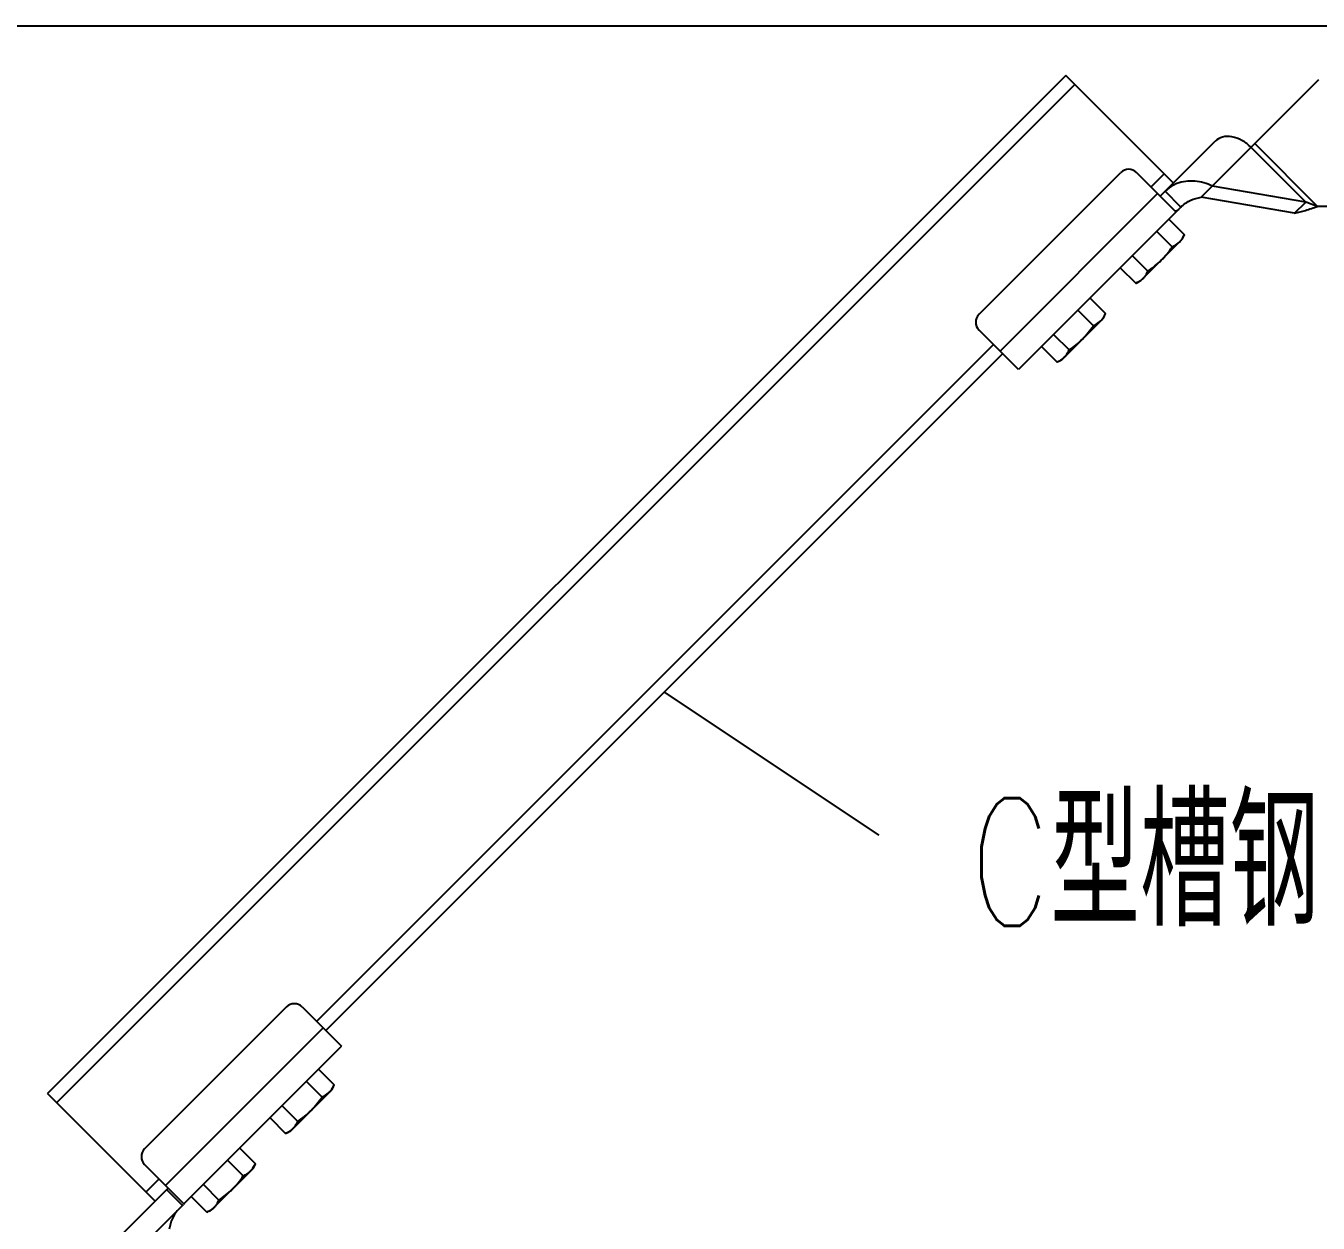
# Model space of a CAD drawing. Extents: x 27938 to 1042331, y -235042 to 1535213.
# Drawn here: x 723906 to 727948, y 767010 to 770755 of the extents above; entities that cross this region are included whole.
import ezdxf

# ---------------------------------------------------------------- set-up
doc = ezdxf.new("R2010")
doc.units = 0
doc.header["$LTSCALE"] = 1000
doc.header["$MEASUREMENT"] = 0
doc.layers.add('bz', color=2, linetype='Continuous')
doc.layers.add('W_DIM', color=4, linetype='Continuous')
doc.styles.get("Standard").update_dxf_attribs({"font": 'gbenor.shx', "bigfont": 'gbcbig.shx'})
doc.styles.add('wwp100', font='txt.shx', dxfattribs={"width": 0.7, "height": 400, "bigfont": 'hztxt.shx'})
doc.dimstyles.get("Standard").update_dxf_attribs({"dimtxt": 0.18, "dimasz": 0.18, "dimexe": 0.18, "dimexo": 0.0625, "dimgap": 0.09, "dimtad": 0, "dimtih": 1, "dimtoh": 1, "dimdec": 4, "dimzin": 0, "dimdsep": 46, "dimtxsty": 'Standard', "dimcen": 0.09, "dimadec": 0, "dimazin": 0, "dimtfac": 1, "dimtdec": 4, "dimtofl": 0, "dimtmove": 0, "dimatfit": 3, "dimfxl": 1, "dimtolj": 1, "dimtzin": 0, "dimarcsym": 0})

msp = doc.modelspace()

# ---------------------------------------------------------------- linework, layer by layer
at = {"linetype": 'Continuous'}
for p, q in [((727158.4, 770599.8), (723973.5, 767414.9)), ((727495.1, 770263), (727158.4, 770599.8)), ((727582.3, 770218.7), (727950, 770586.5)), ((727187.1, 770571), (724002.3, 767386.2)), ((727454.1, 770221.9), (727626, 770393.8)), ((727946.1, 770189.9), (727749.7, 770386.2)), ((727738.1, 770374.6), (727909.2, 770203.5)), ((726887.3, 769852.3), (727330.9, 770295.8)), ((727501, 770175), (727380.1, 770295.8)), ((727466.4, 770291.7), (727425.3, 770250.7)), ((726953, 769737.3), (727445.8, 770230.1)), ((727518.6, 770187.9), (727469.3, 770237.2)), ((727874.4, 770168.6), (727582.3, 770218.7)), ((727909.2, 770203.5), (727617.1, 770253.6)), ((727518.6, 770187.9), (727010.5, 769679.8)), ((727874.4, 770168.6), (727909.2, 770203.5)), ((728124.4, 770189.9), (727946.1, 770189.9)), ((727480.7, 770149.9), (727529.5, 770101.1)), ((727442.7, 770112), (727491.6, 770063.1)), ((727523.1, 770087.2), (727529.5, 770101.1)), ((727391.6, 769955.8), (727523.1, 770087.2)), ((727366.8, 770036.1), (727415.7, 769987.3)), ((727328.9, 769998.2), (727377.8, 769949.3)), ((727391.6, 769955.8), (727377.8, 769949.3)), ((727234.2, 769903.5), (727283.1, 769854.7)), ((727196.3, 769865.6), (727245.2, 769816.7)), ((727276.6, 769840.8), (727283.1, 769854.7)), ((727145.2, 769709.4), (727276.6, 769840.8)), ((727010.5, 769679.8), (726887.3, 769803)), ((727120.4, 769789.7), (727169.3, 769740.9)), ((726932.5, 769757.8), (724815.4, 767640.8)), ((727082.5, 769751.8), (727131.4, 769702.9)), ((726961.2, 769729.1), (724844.2, 767612)), ((727145.2, 769709.4), (727131.4, 769702.9)), ((724721, 767686), (724277.4, 767242.4)), ((724770.3, 767686), (724893.5, 767562.8)), ((724836, 767620.3), (724343.1, 767127.4)), ((724400.6, 767069.9), (724893.5, 767562.8)), ((724821.5, 767490.8), (724870.4, 767441.9)), ((724783.6, 767452.8), (724832.4, 767404)), ((724863.9, 767428), (724870.4, 767441.9)), ((724310.3, 767078.1), (723973.5, 767414.9)), ((724732.5, 767296.6), (724863.9, 767428)), ((724707.7, 767377), (724756.5, 767328.1)), ((724669.7, 767339), (724718.6, 767290.2)), ((724732.5, 767296.6), (724718.6, 767290.2)), ((724575.1, 767244.4), (724623.9, 767195.5)), ((724400.2, 767070.3), (724277.4, 767193.1)), ((724537.1, 767206.4), (724586, 767157.6)), ((724617.5, 767181.6), (724623.9, 767195.5)), ((724322.6, 767148), (724281.5, 767106.9)), ((724486.1, 767050.2), (724617.5, 767181.6)), ((724179.5, 766947.3), (724349.9, 767117.7)), ((724346.5, 767114.4), (724395.8, 767065.1)), ((724461.3, 767130.6), (724510.1, 767081.7)), ((724228.7, 766898), (724399.2, 767068.5)), ((724423.3, 767092.6), (724472.2, 767043.8)), ((724486.1, 767050.2), (724472.2, 767043.8))]:
    msp.add_line(p, q, dxfattribs=at)
for centre, start, end in [((727355.5, 770271.2), 45, 135), ((726912, 769827.7), 135, 225), ((724745.6, 767661.3), 45, 135), ((724302.1, 767217.8), 135, 225)]:
    msp.add_arc(centre, 34.8, start, end, dxfattribs=at)
for points, knots in [([(727738.1, 770374.6), (727729.7, 770383), (727711, 770397.2), (727679.8, 770409), (727649.3, 770409.2), (727632.1, 770400), (727626, 770393.8)], [0, 0, 0, 0, 0.287971, 0.555344, 0.790532, 1, 1, 1, 1]), ([(727506.2, 770261), (727502.7, 770259.7), (727489.3, 770253.7), (727477.1, 770244.9), (727469.3, 770237.2)], [0, 0, 0, 0, 0.252907, 1, 1, 1, 1]), ([(727617.1, 770253.6), (727600.1, 770261.9), (727562.8, 770272.5), (727523.8, 770267.8), (727506.2, 770261)], [0, 0, 0, 0, 0.500769, 1, 1, 1, 1]), ([(727518.6, 770187.9), (727527.4, 770196.7), (727547.7, 770210.5), (727571, 770216.9), (727582.3, 770218.7)], [0, 0, 0, 0, 0.522516, 1, 1, 1, 1]), ([(727518.6, 770187.9), (727514.9, 770184.2), (727511.3, 770179.9), (727502.6, 770173.4), (727501, 770175)], [0, 0, 0, 0, 0.693247, 1, 1, 1, 1]), ([(727874.4, 770168.6), (727885.9, 770170.7), (727910, 770177.5), (727933.5, 770185.5), (727946.1, 770189.9)], [0, 0, 0, 0, 0.468219, 1, 1, 1, 1]), ([(727946.1, 770189.9), (727942.9, 770190.9), (727930.4, 770194.9), (727918.1, 770199.3), (727909.2, 770203.5)], [0, 0, 0, 0, 0.254643, 1, 1, 1, 1]), ([(727514.3, 770078.4), (727515.8, 770080), (727522, 770086.8), (727526.6, 770094.8), (727529.5, 770101.1)], [0, 0, 0, 0, 0.246322, 1, 1, 1, 1]), ([(727491.6, 770063.1), (727493.7, 770064.1), (727501.9, 770068.2), (727509.4, 770073.6), (727514.3, 770078.4)], [0, 0, 0, 0, 0.255699, 1, 1, 1, 1]), ([(727400.4, 769964.6), (727402, 769966.2), (727408.2, 769973), (727412.8, 769981), (727415.7, 769987.3)], [0, 0, 0, 0, 0.246322, 1, 1, 1, 1]), ([(727377.8, 769949.3), (727378.9, 769949.9), (727383.5, 769952.1), (727387.9, 769954.6), (727391, 769956.8)], [0, 0, 0, 0, 0.253346, 1, 1, 1, 1]), ([(727267.8, 769832), (727269.4, 769833.6), (727275.6, 769840.4), (727280.2, 769848.4), (727283.1, 769854.7)], [0, 0, 0, 0, 0.246322, 1, 1, 1, 1]), ([(727245.2, 769816.7), (727247.3, 769817.7), (727255.4, 769821.8), (727263, 769827.2), (727267.8, 769832)], [0, 0, 0, 0, 0.255699, 1, 1, 1, 1]), ([(727154, 769718.2), (727155.6, 769719.8), (727161.7, 769726.6), (727166.4, 769734.6), (727169.3, 769740.9)], [0, 0, 0, 0, 0.246322, 1, 1, 1, 1]), ([(727131.4, 769702.9), (727132.5, 769703.5), (727137.1, 769705.7), (727141.5, 769708.2), (727144.6, 769710.4)], [0, 0, 0, 0, 0.253346, 1, 1, 1, 1]), ([(724855.1, 767419.2), (724856.7, 767420.8), (724862.8, 767427.6), (724867.4, 767435.7), (724870.4, 767441.9)], [0, 0, 0, 0, 0.246322, 1, 1, 1, 1]), ([(724832.4, 767404), (724834.5, 767405), (724842.7, 767409.1), (724850.3, 767414.4), (724855.1, 767419.2)], [0, 0, 0, 0, 0.255699, 1, 1, 1, 1]), ([(724741.3, 767305.4), (724742.9, 767307), (724749, 767313.8), (724753.6, 767321.9), (724756.5, 767328.1)], [0, 0, 0, 0, 0.246322, 1, 1, 1, 1]), ([(724718.6, 767290.2), (724719.8, 767290.7), (724724.3, 767292.9), (724728.7, 767295.5), (724731.8, 767297.6)], [0, 0, 0, 0, 0.253346, 1, 1, 1, 1]), ([(724608.7, 767172.8), (724610.3, 767174.4), (724616.4, 767181.2), (724621, 767189.3), (724623.9, 767195.5)], [0, 0, 0, 0, 0.246322, 1, 1, 1, 1]), ([(724586, 767157.6), (724588.1, 767158.6), (724596.3, 767162.6), (724603.9, 767168), (724608.7, 767172.8)], [0, 0, 0, 0, 0.255699, 1, 1, 1, 1]), ([(724400.2, 767070.3), (724400.3, 767070.3), (724400.4, 767069.4), (724399.6, 767068.9), (724399.2, 767068.5)], [0, 0, 0, 0, 0.126775, 1, 1, 1, 1]), ([(724494.9, 767059), (724496.5, 767060.6), (724502.6, 767067.4), (724507.2, 767075.4), (724510.1, 767081.7)], [0, 0, 0, 0, 0.246322, 1, 1, 1, 1]), ([(724385.4, 767054.7), (724376.6, 767045.9), (724362.8, 767025.6), (724356.4, 767002.3), (724354.5, 766991)], [0, 0, 0, 0, 0.522516, 1, 1, 1, 1]), ([(724472.2, 767043.8), (724473.4, 767044.3), (724477.9, 767046.5), (724482.3, 767049.1), (724485.4, 767051.2)], [0, 0, 0, 0, 0.253346, 1, 1, 1, 1])]:
    msp.add_open_spline(points, degree=3, knots=knots, dxfattribs=at)
for points in [[(727457.3, 770021.5), (727470.1, 770034.2), (727481.4, 770048.4), (727491.6, 770063.1)], [(727415.7, 769987.3), (727430.5, 769997.5), (727444.6, 770008.8), (727457.3, 770021.5)], [(727391, 769956.8), (727394.4, 769959.1), (727397.5, 769961.7), (727400.4, 769964.6)], [(727210.9, 769775.1), (727223.6, 769787.8), (727234.9, 769802), (727245.2, 769816.7)], [(727169.3, 769740.9), (727184.1, 769751.1), (727198.2, 769762.4), (727210.9, 769775.1)], [(727144.6, 769710.4), (727147.9, 769712.7), (727151.1, 769715.3), (727154, 769718.2)], [(724798.2, 767362.3), (724810.9, 767375), (724822.2, 767389.2), (724832.4, 767404)], [(724756.5, 767328.1), (724771.3, 767338.3), (724785.5, 767349.6), (724798.2, 767362.3)], [(724731.8, 767297.6), (724735.2, 767299.9), (724738.4, 767302.5), (724741.3, 767305.4)], [(724551.8, 767115.9), (724564.5, 767128.6), (724575.8, 767142.8), (724586, 767157.6)], [(724510.1, 767081.7), (724524.9, 767091.9), (724539.1, 767103.2), (724551.8, 767115.9)], [(724485.4, 767051.2), (724488.8, 767053.5), (724492, 767056.1), (724494.9, 767059)]]:
    msp.add_open_spline(points, degree=3, dxfattribs=at)
at = {"layer": 'bz'}
msp.add_line((721192.1, 770754.6), (731456.5, 770754.6), dxfattribs=at)

# ---------------------------------------------------------------- texts
at = {"layer": 'W_DIM', "color": 7, "style": 'wwp100', "width": 0.7}
msp.add_text('C型槽钢', height=400, dxfattribs=at).set_placement((726858.8, 767939.2))

# ---------------------------------------------------------------- leaders
msp.add_leader([(725902.7, 768670.6), (726573.8, 768223.4)], dimstyle='Standard', override={"dimgap": 20, "dimtad": 0})

doc.saveas('drawing.dxf')
